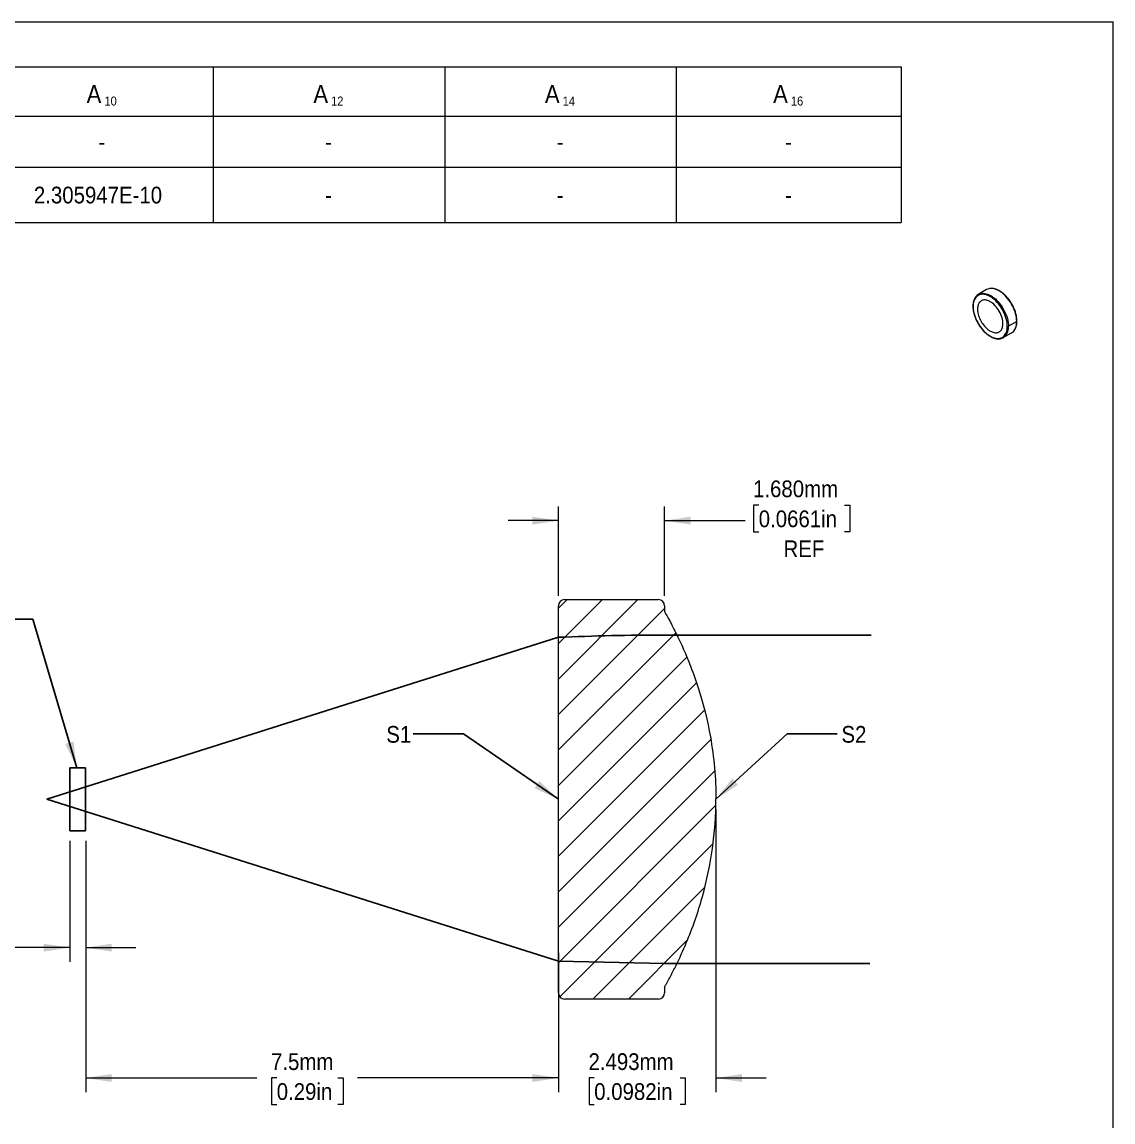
# Model space of a CAD drawing. Header units: millimetres. Extents: x 2 to 278, y 1 to 215.
# Drawn here: x 139.8 to 278, y 75.3 to 214.6 of the extents above; entities that cross this region are included whole.
import ezdxf

# ---------------------------------------------------------------- set-up
doc = ezdxf.new("R2010")
doc.units = ezdxf.units.MM
doc.linetypes.add('PHANTOM', pattern=[12.7, 6.35, -1.27, 1.27, -1.27, 1.27, -1.27])
doc.styles.add('SLDTEXTSTYLE0', font='GOTHIC.TTF', dxfattribs={"width": 0.913})
doc.styles.get("Standard").update_dxf_attribs({"font": 'GOTHIC.TTF'})
doc.dimstyles.new('SLDDIMSTYLE1', dxfattribs={"dimtxt": 2.116667, "dimasz": 3.3, "dimexe": 0, "dimexo": 0.0625, "dimgap": 0.529167, "dimtad": 0, "dimtih": 1, "dimtoh": 1, "dimdec": 3, "dimlfac": 0.125, "dimrnd": 1e-09, "dimzin": 4, "dimdsep": 46, "dimtxsty": 'SLDTEXTSTYLE0', "dimsah": 1, "dimcen": 0.09, "dimadec": 0, "dimazin": 1, "dimtfac": 1, "dimtdec": 3, "dimtmove": 0, "dimatfit": 0, "dimfxl": 1, "dimfrac": 2, "dimtolj": 1, "dimtzin": 12, "dimarcsym": 0})
doc.dimstyles.new('SLDDIMSTYLE2', dxfattribs={"dimtxt": 2.116667, "dimasz": 3.3, "dimexe": 0, "dimexo": 0.0625, "dimgap": 0.529167, "dimtad": 0, "dimtih": 1, "dimtoh": 1, "dimdec": 3, "dimlfac": 0.125, "dimrnd": 1e-09, "dimzin": 12, "dimdsep": 46, "dimtxsty": 'SLDTEXTSTYLE0', "dimsah": 1, "dimcen": 0.09, "dimadec": 0, "dimazin": 3, "dimtfac": 1, "dimtdec": 3, "dimtmove": 0, "dimatfit": 0, "dimfxl": 1, "dimfrac": 2, "dimtolj": 1, "dimtzin": 12, "dimarcsym": 0})
doc.dimstyles.new('SLDDIMSTYLE3', dxfattribs={"dimtxt": 2.116667, "dimasz": 3.3, "dimexe": 0, "dimexo": 0.0625, "dimgap": 0.529167, "dimtad": 0, "dimtih": 1, "dimtoh": 1, "dimdec": 1, "dimlfac": 0.125, "dimrnd": 1e-09, "dimzin": 12, "dimdsep": 46, "dimtxsty": 'SLDTEXTSTYLE0', "dimsah": 1, "dimcen": 0.09, "dimadec": 0, "dimazin": 3, "dimtfac": 1, "dimtdec": 1, "dimtofl": 0, "dimtmove": 0, "dimatfit": 3, "dimfxl": 1, "dimfrac": 2, "dimtolj": 1, "dimtzin": 12, "dimarcsym": 0})
doc.dimstyles.new('SLDDIMSTYLE4', dxfattribs={"dimtxt": 2.116667, "dimasz": 3.3, "dimexe": 0, "dimexo": 0.0625, "dimgap": 0.529167, "dimtad": 0, "dimtih": 1, "dimtoh": 1, "dimdec": 3, "dimlfac": 0.125, "dimrnd": 1e-09, "dimzin": 0, "dimdsep": 46, "dimtxsty": 'SLDTEXTSTYLE0', "dimsah": 1, "dimcen": 0.09, "dimadec": 0, "dimazin": 0, "dimtfac": 1, "dimtdec": 3, "dimtmove": 0, "dimatfit": 0, "dimfxl": 1, "dimfrac": 2, "dimtolj": 1, "dimtzin": 12, "dimarcsym": 0})
doc.dimstyles.new('SLDDIMSTYLE5', dxfattribs={"dimtxt": 0.18, "dimasz": 3.3, "dimexe": 0, "dimexo": 0.0625, "dimgap": 0, "dimtad": 0, "dimtih": 1, "dimtoh": 1, "dimdec": 0, "dimrnd": 1e-09, "dimzin": 0, "dimdsep": 46, "dimtxsty": 'STANDARD', "dimsah": 1, "dimcen": 0.09, "dimadec": 0, "dimazin": 0, "dimtfac": 3.3, "dimtdec": 0, "dimtofl": 0, "dimtmove": 0, "dimatfit": 3, "dimfxl": 1, "dimfrac": 2, "dimtolj": 1, "dimtzin": 0, "dimarcsym": 0})

# ---------------------------------------------------------------- blocks, each defined once
blk = doc.blocks.new('SW_TABLEANNOTATION_0')
at = {"color": 0, "linetype": 'Continuous', "lineweight": 18}
for p, q in [((134.1, 0), (162.2, 0)), ((162.2, 0), (162.2, -6.27)), ((162.2, 0), (191.54, 0)), ((191.54, 0), (191.54, -6.27)), ((191.54, 0), (220.87, 0)), ((220.87, 0), (220.87, -6.27)), ((220.87, 0), (249.36, 0)), ((249.36, 0), (249.36, -6.27)), ((134.1, -6.27), (162.2, -6.27)), ((162.2, -6.27), (162.2, -12.71)), ((162.2, -6.27), (191.54, -6.27)), ((191.54, -6.27), (191.54, -12.71)), ((191.54, -6.27), (220.87, -6.27)), ((220.87, -6.27), (220.87, -12.71)), ((220.87, -6.27), (249.36, -6.27)), ((249.36, -6.27), (249.36, -12.71)), ((134.1, -12.71), (162.2, -12.71)), ((162.2, -12.71), (162.2, -19.73)), ((162.2, -12.71), (191.54, -12.71)), ((191.54, -12.71), (191.54, -19.73)), ((191.54, -12.71), (220.87, -12.71)), ((220.87, -12.71), (220.87, -19.73)), ((220.87, -12.71), (249.36, -12.71)), ((249.36, -12.71), (249.36, -19.73)), ((134.1, -19.73), (162.2, -19.73)), ((162.2, -19.73), (191.54, -19.73)), ((191.54, -19.73), (220.87, -19.73)), ((220.87, -19.73), (249.36, -19.73))]:
    blk.add_line(p, q, dxfattribs=at)
at = {"color": 0, "linetype": 'Continuous', "lineweight": 0, "attachment_point": 1, "style": 'SLDTEXTSTYLE0'}
for s, insert, char_height in [('A', (146.18, -2.31), 2.29), ('A', (174.9, -2.31), 2.29), ('A', (204.23, -2.31), 2.29), ('A', (233.14, -2.31), 2.29), ('10', (148.44, -3.77), 1.143), ('12', (177.15, -3.77), 1.143), ('14', (206.49, -3.77), 1.143), ('16', (235.4, -3.77), 1.143), ('-', (147.69, -8.46), 2.12), ('-', (176.4, -8.46), 2.12), ('-', (205.74, -8.46), 2.12), ('-', (234.65, -8.46), 2.12), ('2.305947E-10', (139.5, -15.19), 2.1167), ('-', (176.4, -15.19), 2.12), ('-', (205.74, -15.19), 2.12), ('-', (234.65, -15.19), 2.12)]:
    blk.add_mtext(s, dxfattribs=dict(at, insert=insert, char_height=char_height))
blk = doc.blocks.new('_D_1')
at = {"color": 7, "linetype": 'Continuous', "lineweight": 0}
for p, q in [((207.74, 141.95), (207.74, 153.28)), ((221.18, 141.95), (221.18, 153.28)), ((233.11, 153.43), (232.46, 153.43)), ((232.46, 153.43), (232.46, 150.07)), ((243.99, 153.43), (244.64, 153.43)), ((244.64, 153.43), (244.64, 150.07)), ((207.74, 151.48), (201.39, 151.48)), ((221.18, 151.48), (231.39, 151.48)), ((232.46, 150.07), (233.11, 150.07)), ((244.64, 150.07), (243.99, 150.07))]:
    blk.add_line(p, q, dxfattribs=at)
at = {"color": 7, "linetype": 'Continuous', "lineweight": 18}
for points in [[(207.74, 151.48), (204.44, 151.98), (204.44, 150.98)], [(221.18, 151.48), (224.48, 150.98), (224.48, 151.98)]]:
    blk.add_solid(points, dxfattribs=at)
at = {"color": 7, "linetype": 'Continuous', "lineweight": 18, "char_height": 2.117, "attachment_point": 1, "style": 'SLDTEXTSTYLE0'}
for s, insert in [('1.680mm', (232.39, 156.57)), ('0.0661in', (233.11, 152.77)), ('REF', (236.25, 148.98))]:
    blk.add_mtext(s, dxfattribs=dict(at, insert=insert))
blk = doc.blocks.new('_D_2')
at = {"color": 7, "linetype": 'Continuous', "lineweight": 0}
for p, q in [((227.69, 114.91), (227.69, 79.08)), ((207.74, 96.73), (207.74, 79.08)), ((207.74, 80.88), (201.39, 80.88)), ((212.27, 80.88), (211.63, 80.88)), ((211.63, 80.88), (211.63, 77.52)), ((223.16, 80.88), (223.8, 80.88)), ((223.8, 80.88), (223.8, 77.52)), ((227.69, 80.88), (234.04, 80.88)), ((211.63, 77.52), (212.27, 77.52)), ((223.8, 77.52), (223.16, 77.52))]:
    blk.add_line(p, q, dxfattribs=at)
at = {"color": 7, "linetype": 'Continuous', "lineweight": 18}
for points in [[(207.74, 80.88), (204.44, 81.38), (204.44, 80.38)], [(227.69, 80.88), (230.99, 80.38), (230.99, 81.38)]]:
    blk.add_solid(points, dxfattribs=at)
at = {"color": 7, "linetype": 'Continuous', "lineweight": 18, "char_height": 2.117, "attachment_point": 1, "style": 'SLDTEXTSTYLE0'}
for s, insert in [('2.493mm', (211.55, 84.01)), ('0.0982in', (212.27, 80.22))]:
    blk.add_mtext(s, dxfattribs=dict(at, insert=insert))
blk = doc.blocks.new('_D_3')
at = {"color": 7, "linetype": 'Continuous', "lineweight": 0}
for p, q in [((147.85, 110.91), (147.85, 79.08)), ((207.74, 96.73), (207.74, 79.08)), ((147.85, 80.88), (169.55, 80.88)), ((172.05, 80.88), (171.4, 80.88)), ((171.4, 80.88), (171.4, 77.52)), ((179.81, 80.88), (180.45, 80.88)), ((180.45, 80.88), (180.45, 77.52)), ((207.74, 80.88), (182.3, 80.88)), ((171.4, 77.52), (172.05, 77.52)), ((180.45, 77.52), (179.81, 77.52))]:
    blk.add_line(p, q, dxfattribs=at)
at = {"color": 7, "linetype": 'Continuous', "lineweight": 18}
for points in [[(147.85, 80.88), (151.15, 80.38), (151.15, 81.38)], [(207.74, 80.88), (204.44, 81.38), (204.44, 80.38)]]:
    blk.add_solid(points, dxfattribs=at)
at = {"color": 7, "linetype": 'Continuous', "lineweight": 18, "char_height": 2.117, "attachment_point": 1, "style": 'SLDTEXTSTYLE0'}
for s, insert in [('7.5mm', (171.33, 84.01)), ('0.29in', (172.05, 80.22))]:
    blk.add_mtext(s, dxfattribs=dict(at, insert=insert))
blk = doc.blocks.new('_D_4')
at = {"color": 7, "linetype": 'Continuous', "lineweight": 0}
for p, q in [((145.85, 110.91), (145.85, 95.59)), ((147.85, 110.91), (147.85, 95.59)), ((125.05, 97.39), (124.41, 97.39)), ((124.41, 97.39), (124.41, 94.03)), ((135.94, 97.39), (136.58, 97.39)), ((136.58, 97.39), (136.58, 94.03)), ((145.85, 97.39), (138.43, 97.39)), ((147.85, 97.39), (154.2, 97.39)), ((124.41, 94.03), (125.05, 94.03)), ((136.58, 94.03), (135.94, 94.03))]:
    blk.add_line(p, q, dxfattribs=at)
at = {"color": 7, "linetype": 'Continuous', "lineweight": 18}
for points in [[(145.85, 97.39), (142.55, 97.89), (142.55, 96.89)], [(147.85, 97.39), (151.15, 96.89), (151.15, 97.89)]]:
    blk.add_solid(points, dxfattribs=at)
at = {"color": 7, "linetype": 'Continuous', "lineweight": 18, "char_height": 2.117, "attachment_point": 1, "style": 'SLDTEXTSTYLE0'}
for s, insert in [('0.250mm', (124.33, 100.53)), ('0.0098in', (125.05, 96.73))]:
    blk.add_mtext(s, dxfattribs=dict(at, insert=insert))

msp = doc.modelspace()

# ---------------------------------------------------------------- hatches: boundary and pattern name
at = {"linetype": 'Continuous', "lineweight": 18}
h = msp.add_hatch(dxfattribs=at)
h.set_pattern_fill('ANSI31', style=0)
edge = h.paths.add_edge_path(flags=0)
edge.add_arc((220.3783, 140.6811), 0.8, 0, 90)
edge.add_line((220.3783, 141.4811), (208.5416, 141.4811))
edge.add_arc((208.5416, 140.6811), 0.8, 90, 180)
edge.add_line((207.7416, 140.6811), (207.7416, 134.3658))
edge.add_line((207.7416, 134.3658), (207.7416, 116.1811))
edge.add_spline(control_points=[(207.7416, 116.1811), (207.7416, 116.1789), (207.7416, 116.1768), (207.7416, 116.1747), (207.7416, 113.145), (207.7416, 110.1152), (207.7416, 107.0855), (207.7416, 104.0558), (207.7416, 101.0261), (207.7416, 97.9964)], knot_values=[-0.0000008, -0.0000008, -0.0000008, -0.0000008, 0, 0, 0, 0.00113614, 0.00113614, 0.00113614, 0.00227228, 0.00227228, 0.00227228, 0.00227228], weights=[1, 1, 1, 1, 1, 1, 1, 1, 1, 1], degree=3, periodic=0)
edge.add_line((207.7416, 97.9964), (207.7416, 91.6811))
edge.add_arc((208.5416, 91.6811), 0.8, 180, 270)
edge.add_line((208.5416, 90.8811), (220.3783, 90.8811))
edge.add_arc((220.3783, 91.6811), 0.8, 270, 360)
edge.add_line((221.1783, 91.6811), (221.1783, 92.3811))
edge.add_spline(control_points=[(221.1783, 92.3811), (221.2072, 92.4835), (221.2625, 92.5775), (221.3196, 92.6674), (221.5789, 93.0752), (221.7994, 93.5067), (222.0233, 93.935), (222.9184, 95.6478), (223.7264, 97.4097), (224.4289, 99.2101), (225.462, 101.8579), (226.2736, 104.6052), (226.8241, 107.3937), (227.3938, 110.2791), (227.6878, 113.2335), (227.6883, 116.1747), (227.6883, 116.1768), (227.6883, 116.1789), (227.6883, 116.1811)], knot_values=[0, 0, 0, 0, 0.00003991, 0.00003991, 0.00003991, 0.00022042, 0.00022042, 0.00022042, 0.00094302, 0.00094302, 0.00094302, 0.00200819, 0.00200819, 0.00200819, 0.00311112, 0.00311112, 0.00311112, 0.00311192, 0.00311192, 0.00311192, 0.00311192], weights=[1, 1, 1, 1, 1, 1, 1, 1, 1, 1, 1, 1, 1, 1, 1, 1, 1, 1, 1], degree=3, periodic=0)
edge.add_spline(control_points=[(227.6883, 116.1811), (227.6883, 118.8394), (227.2668, 123.5413), (225.8805, 129.1382), (224.3424, 133.5086), (223.1484, 136.2169), (222.2033, 138.0839), (221.9015, 138.6604), (221.6558, 139.1143), (221.438, 139.5309), (221.2168, 139.8447), (221.1783, 139.9811)], knot_values=[0, 0, 0, 0, 0.31962137, 0.56539908, 0.69180614, 0.87639359, 0.92093339, 0.94337952, 0.95464752, 0.98295776, 1, 1, 1, 1], weights=[1, 1, 1, 1, 1, 1, 1, 1, 1, 1, 1, 1], degree=3, periodic=0)
edge.add_line((221.1783, 139.9811), (221.1783, 140.6811))

# ---------------------------------------------------------------- linework, layer by layer
at = {"color": 7, "linetype": 'Continuous', "lineweight": 18}
for p, q in [((1.5794, 214.6454), (277.9892, 214.6454)), ((277.9892, 0.9032), (277.9892, 214.6454)), ((261.9709, 180.7414), (260.9247, 180.1374)), ((264.0869, 174.6596), (265.1332, 175.2636)), ((208.5416, 141.4811), (220.3783, 141.4811)), ((207.7416, 134.3658), (207.7416, 140.6811)), ((221.1783, 140.6811), (221.1783, 139.9811)), ((207.7416, 116.1811), (207.7416, 134.3658)), ((207.7416, 97.9964), (207.7416, 116.1811)), ((207.7416, 91.6811), (207.7416, 97.9964)), ((221.1783, 92.3811), (221.1783, 91.6811)), ((220.3783, 90.8811), (208.5416, 90.8811))]:
    msp.add_line(p, q, dxfattribs=at)
at = {"color": 1, "linetype": 'PHANTOM', "lineweight": 18}
msp.add_line((265.7883, 176.7115), (264.742, 176.1076), dxfattribs=at)
at = {"color": 7, "linetype": 'Continuous'}
for p, q in [((207.7416, 136.7011), (142.9416, 116.1811)), ((247.3364, 136.9811), (221.1522, 136.9811)), ((145.8483, 112.1811), (145.8483, 120.1811)), ((147.8483, 120.1811), (145.8483, 120.1811)), ((147.8483, 112.1811), (147.8483, 120.1811)), ((142.9416, 116.1811), (207.7416, 95.6611)), ((147.8483, 112.1811), (145.8483, 112.1811)), ((207.7416, 95.6611), (221.1783, 95.3811)), ((221.1783, 95.3811), (247.1911, 95.3811))]:
    msp.add_line(p, q, dxfattribs=at)
at = {"color": 1, "linetype": 'Continuous', "lineweight": 18, "flags": 128}
for points in [[(264.6006, 176.1076), (264.5921, 176.3335), (264.5668, 176.5674), (264.5247, 176.8075), (264.4664, 177.0519), (264.3921, 177.2987), (264.3025, 177.5459), (264.1982, 177.7917), (264.0802, 178.0341), (263.9493, 178.2712), (263.8066, 178.5012), (263.6531, 178.7222), (263.4901, 178.9325), (263.3188, 179.1305), (263.1406, 179.3146), (262.9569, 179.4834), (262.7691, 179.6356), (262.5787, 179.7699), (262.3872, 179.8854), (262.196, 179.9811), (262.0068, 180.0562), (261.8208, 180.1102), (261.6397, 180.1427), (261.4648, 180.1534), (261.2975, 180.1422), (261.1391, 180.1092), (260.9908, 180.0547), (260.8539, 179.9791), (260.7293, 179.8829), (260.6181, 179.767), (260.5211, 179.6323), (260.439, 179.4797), (260.3726, 179.3105), (260.3224, 179.1261), (260.2886, 178.9278), (260.2717, 178.7172), (260.2717, 178.496), (260.2886, 178.2658), (260.3224, 178.0286), (260.3726, 177.7861), (260.439, 177.5403), (260.5211, 177.293), (260.6181, 177.0462), (260.7293, 176.8019), (260.8539, 176.5619), (260.9908, 176.3282), (261.1391, 176.1025), (261.2975, 175.8866), (261.4648, 175.6822), (261.6397, 175.491), (261.8208, 175.3144), (262.0068, 175.1537), (262.196, 175.0103), (262.3872, 174.8853), (262.5787, 174.7796), (262.7691, 174.6941), (262.9569, 174.6295), (263.1406, 174.5862), (263.3188, 174.5646), (263.4901, 174.5648), (263.6531, 174.5869), (263.8066, 174.6307), (263.9493, 174.6959), (264.0802, 174.7818), (264.1982, 174.888), (264.3025, 175.0134), (264.3921, 175.1572), (264.4664, 175.3182), (264.5247, 175.4952), (264.5668, 175.6868), (264.5921, 175.8914), (264.6006, 176.1076)], [(261.2107, 180.2513), (261.2232, 180.2543), (261.3877, 180.2803), (261.5607, 180.2844), (261.741, 180.2666), (261.927, 180.2269), (262.1175, 180.1657), (262.3109, 180.0835), (262.5058, 179.9808), (262.7007, 179.8585), (262.8941, 179.7174), (263.0846, 179.5587), (263.2706, 179.3835), (263.4509, 179.1933), (263.6239, 178.9894), (263.7885, 178.7733), (263.9432, 178.5469), (264.0871, 178.3116), (264.2189, 178.0695), (264.3376, 177.8222), (264.4424, 177.5717), (264.5325, 177.3198), (264.6072, 177.0686), (264.6658, 176.8199), (264.7081, 176.5756), (264.7335, 176.3375), (264.742, 176.1076)], [(265.7883, 176.7115), (265.7798, 176.9415), (265.7543, 177.1796), (265.7121, 177.4239), (265.6534, 177.6726), (265.5787, 177.9238), (265.4887, 178.1756), (265.3838, 178.4261), (265.2651, 178.6734), (265.1333, 178.9156), (264.9895, 179.1508), (264.8347, 179.3773), (264.6701, 179.5933), (264.4971, 179.7973), (264.3169, 179.9875), (264.1308, 180.1627), (263.9404, 180.3214), (263.7469, 180.4624), (263.552, 180.5848), (263.3571, 180.6875), (263.1637, 180.7697), (262.9733, 180.8309), (262.7872, 180.8706), (262.607, 180.8884), (262.4339, 180.8843), (262.2694, 180.8582), (262.259, 180.8558)]]:
    msp.add_lwpolyline(points, dxfattribs=at)
at = {"color": 7, "linetype": 'Continuous', "lineweight": 18, "flags": 128}
msp.add_lwpolyline([(262.259, 180.8558), (262.1146, 180.8104), (261.9709, 180.7414)], dxfattribs=at)
at = {"color": 7, "linetype": 'Continuous', "lineweight": 18}
for centre, radius, start, end in [((261.4605, 179.2093), 1.0715, 103.477778, 136.408216), ((263.5512, 175.5877), 1.0715, 283.469519, 316.334364), ((264.5953, 176.1937), 1.0744, 300.041582, 316.28982), ((208.5416, 140.6811), 0.8, 90, 180), ((220.3783, 140.6811), 0.8, 0, 90), ((208.5416, 91.6811), 0.8, 180, 270), ((220.3783, 91.6811), 0.8, 270, 0)]:
    msp.add_arc(centre, radius, start, end, dxfattribs=at)
at = {"color": 1, "linetype": 'Continuous', "lineweight": 18}
for centre, radius, start, end in [((262.9851, 175.989), 1.761, 319.607295, 3.859966), ((264.0317, 176.5929), 1.7606, 319.574201, 3.862969)]:
    msp.add_arc(centre, radius, start, end, dxfattribs=at)
at = {"color": 1, "linetype": 'PHANTOM', "lineweight": 18}
for centre, radius, start, end in [((264.6713, 176.244), 0.1537, 242.609672, 297.390328), ((265.7688, 176.7563), 0.0489, 293.535471, 356.76895)]:
    msp.add_arc(centre, radius, start, end, dxfattribs=at)
at = {"color": 7, "linetype": 'Continuous'}
msp.add_arc((221.1522, -184.3113), 321.2924, 90, 92.392203, dxfattribs=at)
at = {"color": 7, "linetype": 'Continuous', "lineweight": 18}
for points, knots in [([(260.6705, 179.9358), (260.6657, 179.9313), (260.6224, 179.8909), (260.5527, 179.7984), (260.463, 179.658), (260.3886, 179.5005), (260.3284, 179.3289), (260.2832, 179.1438), (260.2533, 178.9467), (260.239, 178.739), (260.2404, 178.5221), (260.2573, 178.2978), (260.2895, 178.0674), (260.3369, 177.8327), (260.399, 177.5951), (260.4754, 177.3563), (260.5654, 177.1178), (260.6686, 176.8813), (260.7841, 176.6483), (260.9112, 176.4203), (261.049, 176.199), (261.1966, 175.9857), (261.3531, 175.7819), (261.5174, 175.589), (261.6885, 175.4083), (261.8651, 175.241), (262.0463, 175.0883), (262.2308, 174.9512), (262.4175, 174.8307), (262.6051, 174.7278), (262.7925, 174.6431), (262.9783, 174.5775), (263.1614, 174.5315), (263.3403, 174.5054), (263.5133, 174.5004), (263.6615, 174.5114), (263.7482, 174.5326), (263.7825, 174.5409)], [0, 0, 0, 0, 0.00360835, 0.03248478, 0.06152104, 0.09074657, 0.12015148, 0.14970008, 0.17934756, 0.20905257, 0.23878322, 0.26851495, 0.2982354, 0.32793983, 0.35762707, 0.38729819, 0.41695556, 0.44660224, 0.47624169, 0.50587755, 0.53551359, 0.56515272, 0.59479841, 0.62445452, 0.65412483, 0.68381299, 0.71352218, 0.74325475, 0.77301148, 0.80279038, 0.83258498, 0.86237711, 0.89213878, 0.92183155, 0.95140726, 0.98081684, 1, 1, 1, 1]), ([(265.8157, 176.7534), (265.8159, 176.7954), (265.8165, 176.9092), (265.8001, 177.1035), (265.7684, 177.3335), (265.7209, 177.5683), (265.6588, 177.8059), (265.5825, 178.0447), (265.4924, 178.2832), (265.3893, 178.5197), (265.2738, 178.7527), (265.1467, 178.9807), (265.0089, 179.202), (264.8612, 179.4153), (264.7047, 179.6191), (264.5404, 179.8119), (264.3694, 179.9926), (264.1927, 180.1599), (264.0116, 180.3127), (263.8271, 180.4497), (263.6404, 180.5702), (263.4528, 180.6732), (263.2654, 180.7579), (263.0795, 180.8235), (262.8965, 180.8695), (262.7175, 180.8956), (262.5445, 180.9006), (262.397, 180.8897), (262.311, 180.8687), (262.2774, 180.8605)], [0, 0, 0, 0, 0.02234158, 0.06054606, 0.09873607, 0.13690547, 0.17505279, 0.2131794, 0.25128834, 0.28938354, 0.32746945, 0.36555075, 0.40363227, 0.44171777, 0.4798117, 0.51791901, 0.55604459, 0.59419308, 0.6323686, 0.67057418, 0.70881079, 0.74707589, 0.78536116, 0.82364327, 0.86188623, 0.90004065, 0.93804465, 0.97583519, 1, 1, 1, 1]), ([(262.4351, 179.2137), (262.293, 179.2958), (262.1428, 179.3604), (261.8429, 179.4344), (261.6934, 179.4434), (261.4177, 179.3945), (261.2919, 179.3363), (261.0826, 179.1595), (260.9994, 179.0411), (260.8819, 178.7662), (260.8475, 178.6102), (260.8277, 178.3678), (260.8262, 178.2872), (260.8326, 178.1166), (260.8408, 178.0265), (260.8822, 177.744), (260.9327, 177.5392), (261.082, 177.1196), (261.1809, 176.9052), (261.4162, 176.4975), (261.5525, 176.3047), (261.8412, 175.9656), (261.9934, 175.8195), (262.2173, 175.6424), (262.2912, 175.5903), (262.4357, 175.4994), (262.5063, 175.4604), (262.726, 175.3564), (262.8784, 175.3082), (263.1751, 175.2726), (263.3193, 175.2855), (263.5771, 175.3783), (263.6903, 175.4582), (263.8705, 175.6725), (263.9374, 175.8065), (264.0233, 176.1033), (264.0424, 176.2657), (264.0424, 176.4298)], [0, 0, 0, 0, 0.0625, 0.0625, 0.125, 0.125, 0.1875, 0.1875, 0.25, 0.25, 0.3125, 0.3125, 0.34375, 0.34375, 0.375, 0.375, 0.4375, 0.4375, 0.5, 0.5, 0.5625, 0.5625, 0.625, 0.625, 0.65625, 0.65625, 0.6875, 0.6875, 0.75, 0.75, 0.8125, 0.8125, 0.875, 0.875, 0.9375, 0.9375, 1, 1, 1, 1]), ([(264.0424, 176.4298), (264.0424, 176.6485), (264.0079, 176.9045), (263.8512, 177.4518), (263.7286, 177.7422), (263.4147, 178.2858), (263.2246, 178.5372), (262.8289, 178.9466), (262.6245, 179.1044), (262.4351, 179.2137)], [0, 0, 0, 0, 0.25, 0.25, 0.5, 0.5, 0.75, 0.75, 1, 1, 1, 1]), ([(265.3857, 175.4636), (265.3911, 175.4686), (265.4349, 175.5095), (265.5052, 175.6026), (265.5948, 175.7429), (265.6692, 175.9004), (265.7294, 176.0721), (265.7748, 176.257), (265.8039, 176.4546), (265.8177, 176.6206), (265.8161, 176.7232), (265.8157, 176.7534)], [0, 0, 0, 0, 0.01817584, 0.14835553, 0.27925569, 0.41100919, 0.54357132, 0.6767812, 0.81043688, 0.94435191, 1, 1, 1, 1]), ([(221.1783, 139.9811), (221.2168, 139.8447), (221.438, 139.5309), (221.6558, 139.1143), (221.9015, 138.6604), (222.2033, 138.0839), (223.1484, 136.2169), (224.3424, 133.5086), (225.8805, 129.1382), (227.2668, 123.5413), (227.6883, 118.8394), (227.6883, 116.1811)], [0, 0, 0, 0, 0.01704224, 0.04535248, 0.05662048, 0.07906661, 0.12360641, 0.30819386, 0.43460092, 0.68037863, 1, 1, 1, 1]), ([(221.1783, 92.3811), (221.2141, 92.508), (221.287, 92.6166), (221.428, 92.8362), (221.4936, 92.9487), (221.6826, 93.2904), (221.8045, 93.5206), (222.1701, 94.211), (222.406, 94.6753), (223.0956, 96.0759), (223.5277, 97.0223), (224.7379, 99.9006), (225.4272, 101.8674), (227.1001, 107.8669), (227.688, 112.0318), (227.6883, 116.1811)], [0, 0, 0, 0, 0.015625, 0.015625, 0.03125, 0.03125, 0.0625, 0.0625, 0.125, 0.125, 0.25, 0.25, 0.5, 0.5, 1, 1, 1, 1])]:
    msp.add_open_spline(points, degree=3, knots=knots, dxfattribs=at)

# ---------------------------------------------------------------- block references
at = {"color": 7, "linetype": 'Continuous', "lineweight": 0}
msp.add_blockref('SW_TABLEANNOTATION_0', (1.794, 208.9736), dxfattribs=at)

# ---------------------------------------------------------------- texts
at = {"color": 7, "linetype": 'Continuous', "lineweight": 0, "char_height": 2.11667, "attachment_point": 1, "style": 'SLDTEXTSTYLE0'}
for s, insert in [('S1', (185.9331, 125.4691)), ('S2', (243.5928, 125.4691))]:
    msp.add_mtext(s, dxfattribs=dict(at, insert=insert))

# ---------------------------------------------------------------- dimensions: what is measured, and where the dimension line sits
at = {"color": 7, "linetype": 'Continuous', "lineweight": 18}
dim = msp.add_linear_dim(base=(207.7416, 151.4811), p1=(221.1783, 140.6811), p2=(207.7416, 140.6811), text='<>\\PREF', dimstyle='SLDDIMSTYLE1', dxfattribs=at)
dim.commit()
dim.dimension.update_dxf_attribs({"geometry": '_D_1', "text_midpoint": (238.5511, 151.4811), "dimtype": 160})
for base, p1, p2, dimstyle, picture, middle in [((207.7416, 80.8811), (227.6883, 116.1811), (207.7416, 97.9964), 'SLDDIMSTYLE2', '_D_2', (217.7149, 80.8811)), ((147.8483, 97.3942), (145.8483, 112.1811), (147.8483, 112.1811), 'SLDDIMSTYLE4', '_D_4', (130.4926, 97.3942)), ((207.7416, 80.8811), (147.8483, 112.1811), (207.7416, 97.9964), 'SLDDIMSTYLE3', '_D_3', (175.9267, 80.8811))]:
    dim = msp.add_linear_dim(base=base, p1=p1, p2=p2, dimstyle=dimstyle, dxfattribs=at)
    dim.commit()
    dim.dimension.update_dxf_attribs({"geometry": picture, "text_midpoint": middle, "dimtype": 160})

# ---------------------------------------------------------------- leaders
at = {"color": 7, "linetype": 'Continuous', "lineweight": 0}
for points in [[(146.7164, 120.1811), (141.1752, 138.9875), (134.8252, 138.9875)], [(207.7416, 116.1811), (195.6971, 124.4663), (189.3471, 124.4663)], [(227.6883, 116.1811), (236.6957, 124.4663), (243.0457, 124.4663)]]:
    msp.add_leader(points, dimstyle='SLDDIMSTYLE5', dxfattribs=at)

doc.saveas('drawing.dxf')
